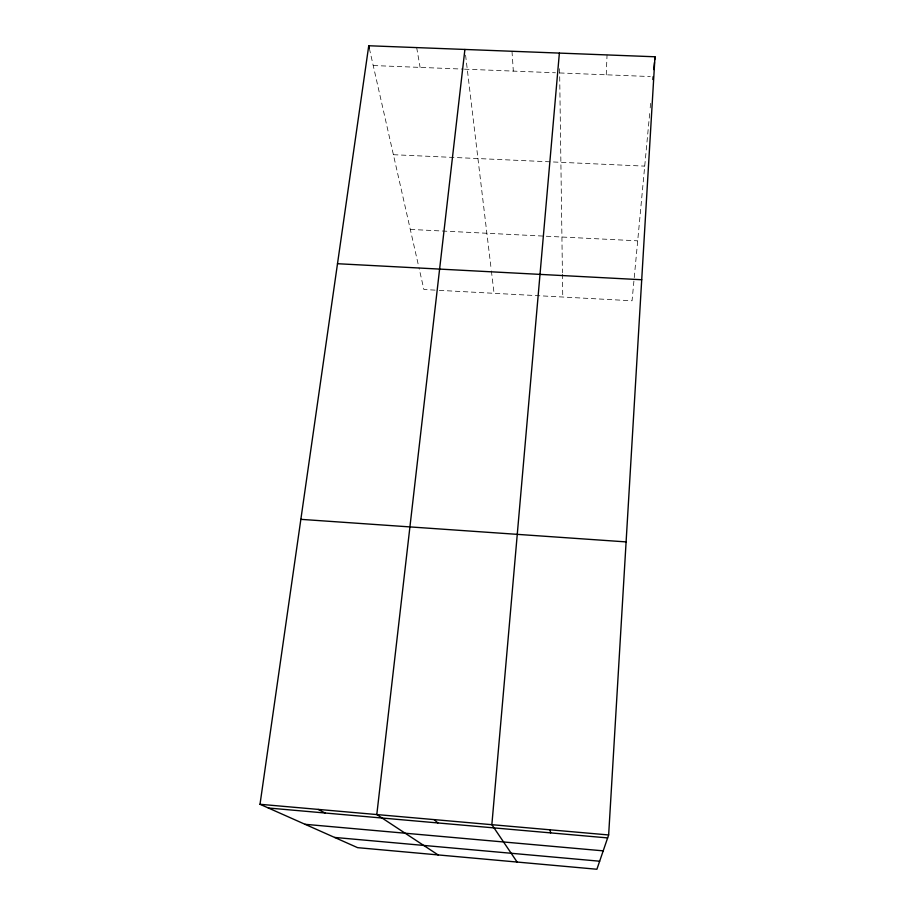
<?xml version="1.0" encoding="UTF-8"?>
<svg xmlns="http://www.w3.org/2000/svg" width="915" height="915" viewBox="0 0 915 915"><rect width="100%" height="100%" fill="white"/><g stroke="black" fill="none" stroke-linecap="round" stroke-linejoin="round"><path stroke-width="0.69" stroke-dasharray="4.58 3.43" d="M606.245 74.801L607.045 54.934M649.661 113.586L632.059 300.772L436.501 290.204M650.188 107.913L650.862 100.81M373.217 65.537L463.116 69.105M464.5 69.163L555.439 72.777M559.648 72.948L650.29 76.551M393.393 154.704L644.72 166.13M410.297 229.413L637.698 240.828M435.105 290.124L423.897 289.517L418.956 267.66M369.34 48.392L418.647 266.299M416.68 47.591L420.111 67.401M465.575 55.117L491.218 269.57M491.389 270.966L494.054 293.315M512 51.274L513.326 71.107M559.591 68.694L562.416 272.739M562.439 274.168L562.759 297.02"/><path stroke-width="1.37" d="M608.647 834.96L654.991 56.776L368.745 45.75L260.009 804.285L357.593 847.656L596.9 869.25L608.647 834.96L260.009 804.285M559.374 53.093L491.858 824.678L517.124 862.056M652.864 79.513L653.127 76.666M653.79 69.563L654.465 62.46M654.728 59.624L654.991 56.776M464.9 49.456L376.797 814.556L438.136 854.93M337.498 263.714L641.712 279.738M300.852 519.343L626.1 541.897M268.358 808.002L607.629 837.911M305.038 824.301L603.202 850.847M334.581 837.431L599.657 861.209M318.18 809.409L324.997 812.989M434.122 819.6L437.85 822.94M368.745 45.75L369.34 48.392M550.041 829.802L550.624 832.89"/></g></svg>
